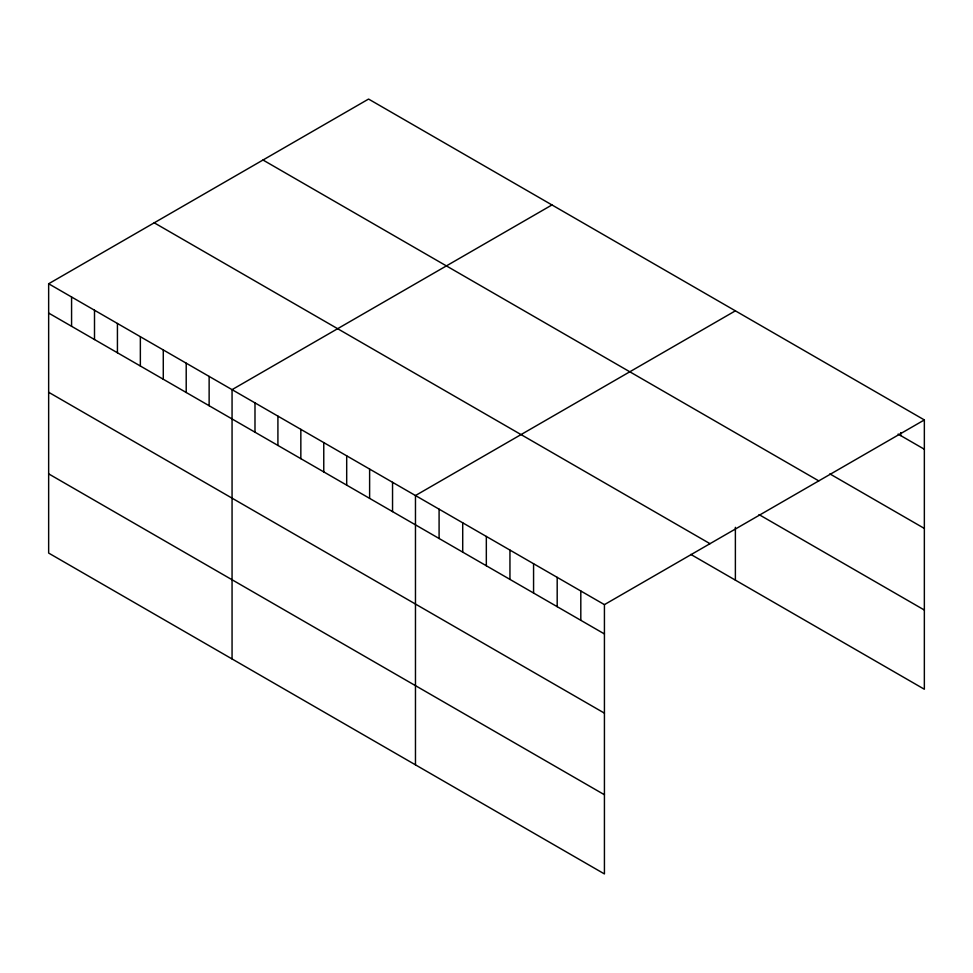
<?xml version="1.0" encoding="UTF-8"?>
<svg xmlns="http://www.w3.org/2000/svg" width="973" height="973" viewBox="0 0 973 973"><rect width="100%" height="100%" fill="white"/><g stroke="black" fill="none" stroke-linecap="round" stroke-linejoin="round"><path stroke-width="1.46" d="M48.65 283.763L604.428 604.634L604.428 873.936L48.65 553.065L48.65 283.763L368.572 99.064L924.35 419.935L924.35 689.237L690.806 554.403M551.971 204.95L232.061 389.65L232.061 658.952M735.381 310.837L415.471 495.537L415.471 764.839M604.428 604.634L924.35 419.935M898.103 434.092L924.35 449.246M829.872 473.887L924.35 528.436M262.99 160.01L818.78 480.893M759.001 514.583L924.35 610.035M154.221 222.805L710.01 543.688M48.65 313.063L604.428 633.946M48.65 392.265L604.428 713.148M48.65 473.863L604.428 794.746M900.73 432.669L900.73 435.6M735.381 527.342L735.381 580.139M580.808 591L580.808 620.312M557.188 577.366L557.188 606.666M533.569 563.732L533.569 593.031M509.949 550.086L509.949 579.397M486.33 536.451L486.33 565.763M462.71 522.817L462.71 552.117M439.091 509.183L439.091 538.483M392.545 482.304L392.545 511.603M369.618 469.071L369.618 498.371M346.692 455.838L346.692 485.138M323.766 442.593L323.766 471.905M300.839 429.361L300.839 458.66M277.913 416.128L277.913 445.427M254.987 402.883L254.987 432.194M209.134 376.417L209.134 405.717M186.208 363.184L186.208 392.484M163.282 349.939L163.282 379.251M140.355 336.707L140.355 366.006M117.429 323.474L117.429 352.773M94.503 310.229L94.503 339.541M71.576 296.996L71.576 326.308"/></g></svg>
